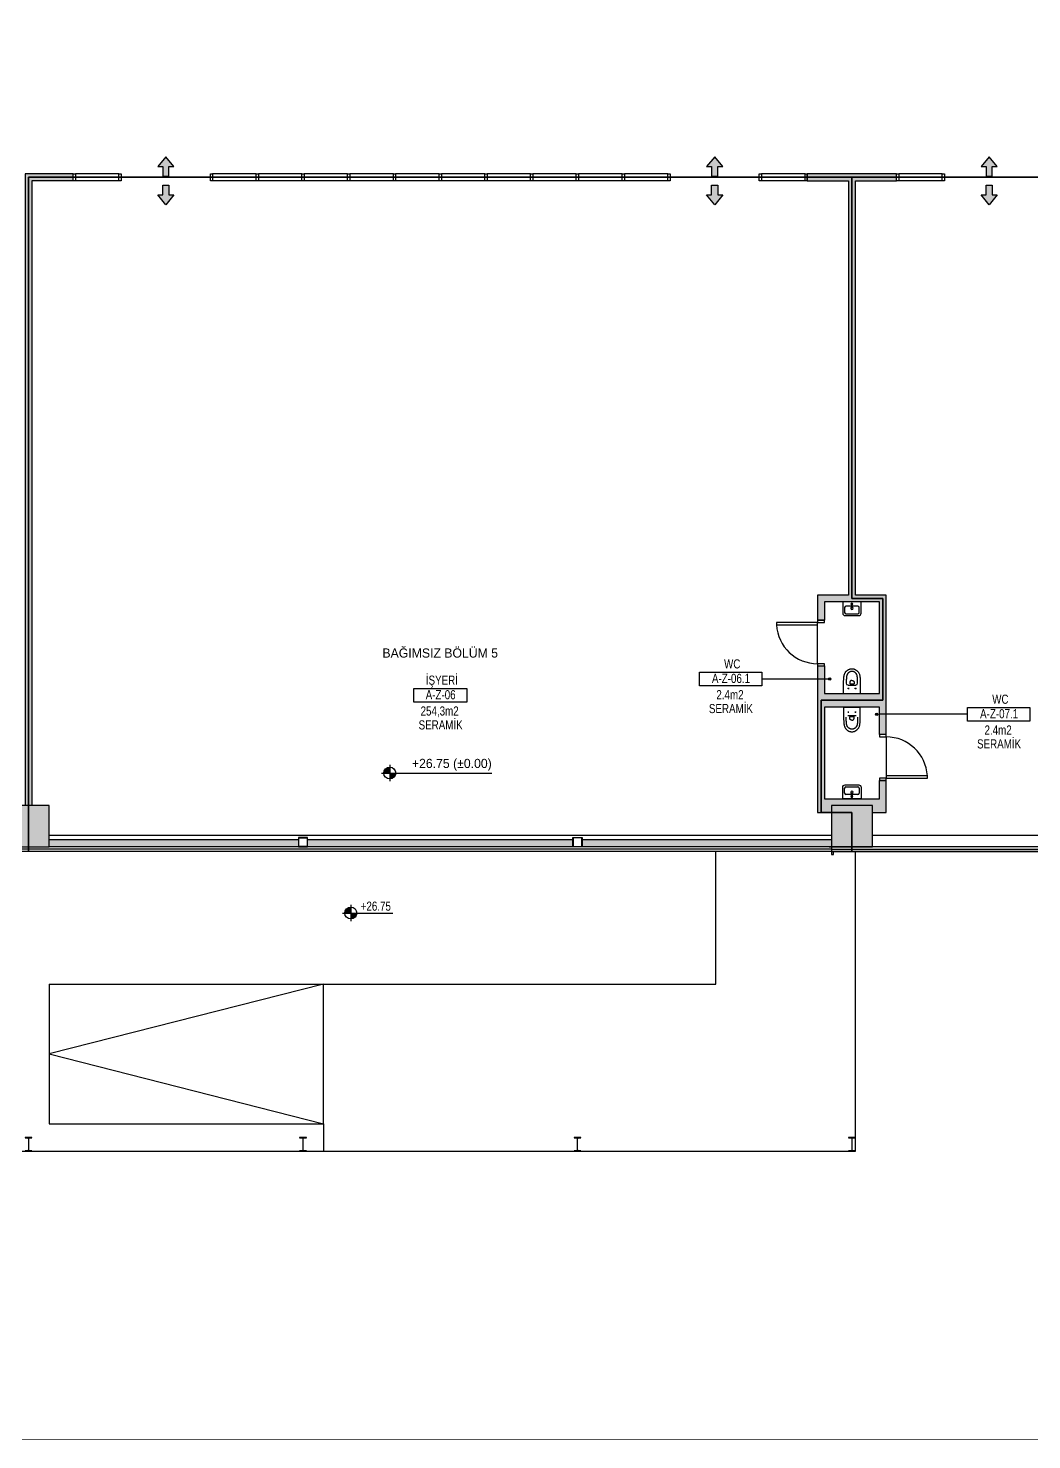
# Model space of a CAD drawing. Header units: centimetres. Extents: x -277999 to 283551, y -705288 to -693449.
# Drawn here: x 267186 to 269380, y -701351 to -698267 of the extents above; entities that cross this region are included whole.
import ezdxf
from ezdxf.enums import TextEntityAlignment as Align

# ---------------------------------------------------------------- set-up
doc = ezdxf.new("R2010")
doc.units = ezdxf.units.CM
for name, color, linetype in [('A-ANNO-TEXT', 50, 'Continuous'), ('A-DOOR', 193, 'Continuous'), ('MKDU0', 8, 'Continuous'), ('ROTAS-HAV-CERCEVE', 7, 'Continuous')]:
    doc.layers.add(name, color=color, linetype=linetype)

msp = doc.modelspace()

# ---------------------------------------------------------------- hatches: boundary and pattern name
at = {"layer": 'MKDU0'}
h = msp.add_hatch(dxfattribs=at)
h.set_pattern_fill('ANSI33')
h.paths.add_polyline_path([(272541.6, -700055.4), (272631.6, -700055.4), (272631.6, -699965.4), (272541.6, -699965.4), (272541.6, -700055.4)])
h.paths.add_polyline_path([(272541.6, -694355.4), (272631.6, -694355.4), (272631.6, -694265.4), (272541.6, -694265.4), (272541.6, -694355.4)])
h.paths.add_polyline_path([(270741.6, -700055.4), (270831.6, -700055.4), (270831.6, -699965.4), (270741.6, -699965.4), (270741.6, -700055.4)])
h.paths.add_polyline_path([(267141.6, -700055.4), (267231.6, -700055.4), (267231.6, -699965.4), (267141.6, -699965.4), (267141.6, -700055.4)])
h.paths.add_polyline_path([(270741.6, -694355.4), (270831.6, -694355.4), (270831.6, -694265.4), (270741.6, -694265.4), (270741.6, -694355.4)])
h.paths.add_polyline_path([(267141.6, -694355.4), (267231.6, -694355.4), (267231.6, -694265.4), (267141.6, -694265.4), (267141.6, -694355.4)])
h.paths.add_polyline_path([(272541.6, -698155.4), (272631.6, -698155.4), (272631.6, -698065.4), (272541.6, -698065.4), (272541.6, -698155.4)])
h.paths.add_polyline_path([(272541.6, -696255.4), (272631.6, -696255.4), (272631.6, -696165.4), (272541.6, -696165.4), (272541.6, -696255.4)])
h.paths.add_polyline_path([(270741.6, -698155.4), (270831.6, -698155.4), (270831.6, -698065.4), (270741.6, -698065.4), (270741.6, -698155.4)])
h.paths.add_polyline_path([(267141.6, -698155.4), (267231.6, -698155.4), (267231.6, -698065.4), (267141.6, -698065.4), (267141.6, -698155.4)])
h.paths.add_polyline_path([(270741.6, -696255.4), (270831.6, -696255.4), (270831.6, -696165.4), (270741.6, -696165.4), (270741.6, -696255.4)])
h.paths.add_polyline_path([(267141.6, -696255.4), (267231.6, -696255.4), (267231.6, -696165.4), (267141.6, -696165.4), (267141.6, -696255.4)])
h.paths.add_polyline_path([(277941.6, -698155.4), (278031.6, -698155.4), (278031.6, -698065.4), (277941.6, -698065.4), (277941.6, -698155.4)])
h.paths.add_polyline_path([(277941.6, -696255.4), (278031.6, -696255.4), (278031.6, -696165.4), (277941.6, -696165.4), (277941.6, -696255.4)])
h.paths.add_polyline_path([(276141.6, -698155.4), (276231.6, -698155.4), (276231.6, -698065.4), (276141.6, -698065.4), (276141.6, -698155.4)])
h.paths.add_polyline_path([(276141.6, -696255.4), (276231.6, -696255.4), (276231.6, -696165.4), (276141.6, -696165.4), (276141.6, -696255.4)])
h.paths.add_polyline_path([(274341.6, -698155.4), (274431.6, -698155.4), (274431.6, -698065.4), (274341.6, -698065.4), (274341.6, -698155.4)])
h.paths.add_polyline_path([(274341.6, -696255.4), (274431.6, -696255.4), (274431.6, -696165.4), (274341.6, -696165.4), (274341.6, -696255.4)])
h.paths.add_polyline_path([(270641.6, -698155.4), (270731.6, -698155.4), (270731.6, -698065.4), (270641.6, -698065.4), (270641.6, -698155.4)])
h.paths.add_polyline_path([(270641.6, -696255.4), (270731.6, -696255.4), (270731.6, -696165.4), (270641.6, -696165.4), (270641.6, -696255.4)])
h.paths.add_polyline_path([(268941.6, -698155.4), (269031.6, -698155.4), (269031.6, -698065.4), (268941.6, -698065.4), (268941.6, -698155.4)])
h.paths.add_polyline_path([(268941.6, -696255.4), (269031.6, -696255.4), (269031.6, -696165.4), (268941.6, -696165.4), (268941.6, -696255.4)])
h.paths.add_polyline_path([(265341.6, -698155.4), (265431.6, -698155.4), (265431.6, -698065.4), (265341.6, -698065.4), (265341.6, -698155.4)])
h.paths.add_polyline_path([(265341.6, -696255.4), (265431.6, -696255.4), (265431.6, -696165.4), (265341.6, -696165.4), (265341.6, -696255.4)])
h.paths.add_polyline_path([(263541.6, -698155.4), (263631.6, -698155.4), (263631.6, -698065.4), (263541.6, -698065.4), (263541.6, -698155.4)])
h.paths.add_polyline_path([(263541.6, -696255.4), (263631.6, -696255.4), (263631.6, -696165.4), (263541.6, -696165.4), (263541.6, -696255.4)])
h.paths.add_polyline_path([(261741.6, -698155.4), (261831.6, -698155.4), (261831.6, -698065.4), (261741.6, -698065.4), (261741.6, -698155.4)])
h.paths.add_polyline_path([(261741.6, -696255.4), (261831.6, -696255.4), (261831.6, -696165.4), (261741.6, -696165.4), (261741.6, -696255.4)])
h.paths.add_polyline_path([(279741.6, -696255.4), (279831.6, -696255.4), (279831.6, -696165.4), (279741.6, -696165.4), (279741.6, -696255.4)])
h.paths.add_polyline_path([(279741.6, -698155.4), (279831.6, -698155.4), (279831.6, -698065.4), (279741.6, -698065.4), (279741.6, -698155.4)])
h.paths.add_polyline_path([(279741.6, -700055.4), (279831.6, -700055.4), (279831.6, -699965.4), (279741.6, -699965.4), (279741.6, -700055.4)])
h.paths.add_polyline_path([(277941.6, -700055.4), (278031.6, -700055.4), (278031.6, -699965.4), (277941.6, -699965.4), (277941.6, -700055.4)])
h.paths.add_polyline_path([(276141.6, -700055.4), (276231.6, -700055.4), (276231.6, -699965.4), (276141.6, -699965.4), (276141.6, -700055.4)])
h.paths.add_polyline_path([(274341.6, -700055.4), (274431.6, -700055.4), (274431.6, -699965.4), (274341.6, -699965.4), (274341.6, -700055.4)])
h.paths.add_polyline_path([(270641.6, -700055.4), (270731.6, -700055.4), (270731.6, -699965.4), (270641.6, -699965.4), (270641.6, -700055.4)])
h.paths.add_polyline_path([(268941.6, -700055.4), (269031.6, -700055.4), (269031.6, -699965.4), (268941.6, -699965.4), (268941.6, -700055.4)])
h.paths.add_polyline_path([(265341.6, -700055.4), (265431.6, -700055.4), (265431.6, -699965.4), (265341.6, -699965.4), (265341.6, -700055.4)])
h.paths.add_polyline_path([(263541.6, -700055.4), (263631.6, -700055.4), (263631.6, -699965.4), (263541.6, -699965.4), (263541.6, -700055.4)])
h.paths.add_polyline_path([(261741.6, -700055.4), (261831.6, -700055.4), (261831.6, -699965.4), (261741.6, -699965.4), (261741.6, -700055.4)])
h.paths.add_polyline_path([(279741.6, -694355.4), (279831.6, -694355.4), (279831.6, -694265.4), (279741.6, -694265.4), (279741.6, -694355.4)])
h.paths.add_polyline_path([(277941.6, -694355.4), (278031.6, -694355.4), (278031.6, -694265.4), (277941.6, -694265.4), (277941.6, -694355.4)])
h.paths.add_polyline_path([(276141.6, -694355.4), (276231.6, -694355.4), (276231.6, -694265.4), (276141.6, -694265.4), (276141.6, -694355.4)])
h.paths.add_polyline_path([(274341.6, -694355.4), (274431.6, -694355.4), (274431.6, -694265.4), (274341.6, -694265.4), (274341.6, -694355.4)])
h.paths.add_polyline_path([(270641.6, -694355.4), (270731.6, -694355.4), (270731.6, -694265.4), (270641.6, -694265.4), (270641.6, -694355.4)])
h.paths.add_polyline_path([(268941.6, -694355.4), (269031.6, -694355.4), (269031.6, -694265.4), (268941.6, -694265.4), (268941.6, -694355.4)])
h.paths.add_polyline_path([(265341.6, -694355.4), (265431.6, -694355.4), (265431.6, -694265.4), (265341.6, -694265.4), (265341.6, -694355.4)])
h.paths.add_polyline_path([(263541.6, -694355.4), (263631.6, -694355.4), (263631.6, -694265.4), (263541.6, -694265.4), (263541.6, -694355.4)])
h.paths.add_polyline_path([(261741.6, -694355.4), (261831.6, -694355.4), (261831.6, -694265.4), (261741.6, -694265.4), (261741.6, -694355.4)])
h = msp.add_hatch(color=8, dxfattribs=at)
h.dxf.hatch_style = 1
h.paths.add_polyline_path([(267486.6, -698548.1), (267468.9, -698569.2), (267479.9, -698569.2), (267479.9, -698590.4), (267493.3, -698590.4), (267493.3, -698569.2), (267504.3, -698569.2), (267486.6, -698548.1)])
h = msp.add_hatch(color=8, dxfattribs=at)
h.dxf.hatch_style = 1
h.paths.add_polyline_path([(268686.6, -698548.1), (268668.9, -698569.2), (268679.9, -698569.2), (268679.9, -698590.4), (268693.3, -698590.4), (268693.3, -698569.2), (268704.3, -698569.2), (268686.6, -698548.1)])
h = msp.add_hatch(color=8, dxfattribs=at)
h.dxf.hatch_style = 1
h.paths.add_polyline_path([(269286.6, -698548.1), (269268.9, -698569.2), (269279.9, -698569.2), (269279.9, -698590.4), (269293.3, -698590.4), (269293.3, -698569.2), (269304.3, -698569.2), (269286.6, -698548.1)])
h = msp.add_hatch(dxfattribs=at)
h.set_pattern_fill('DASH')
h.paths.add_polyline_path([(267284.1, -698585.4), (267179.1, -698585.4), (267179.1, -699965.4), (267194.1, -699965.4), (267194.1, -698600.4), (267284.1, -698600.4), (267284.1, -698585.4)])
h = msp.add_hatch(dxfattribs=at)
h.set_pattern_fill('DASH')
h.paths.add_polyline_path([(269031.6, -699965.4), (269031.6, -699980.4), (269061.6, -699980.4), (269061.6, -699910.4), (269046.6, -699910.4), (269046.6, -699950.4), (268926.6, -699950.4), (268926.6, -699750.4), (269046.6, -699750.4), (269046.6, -699810.4), (269061.6, -699810.4), (269061.6, -699505.4), (268994.1, -699505.4), (268994.1, -698600.4), (269084.1, -698600.4), (269084.1, -698585.4), (268889.1, -698585.4), (268889.1, -698600.4), (268979.1, -698600.4), (268979.1, -699505.4), (268911.6, -699505.4), (268911.6, -699560.4), (268926.6, -699560.4), (268926.6, -699520.4), (269046.6, -699520.4), (269046.6, -699720.4), (268926.6, -699720.4), (268926.6, -699660.4), (268911.6, -699660.4), (268911.6, -699980.4), (268941.6, -699980.4), (268941.6, -699965.4), (269031.6, -699965.4)])
h = msp.add_hatch(color=8, dxfattribs=at)
h.dxf.hatch_style = 1
h.paths.add_polyline_path([(267486.6, -698652.7), (267468.9, -698631.5), (267479.9, -698631.5), (267479.9, -698610.4), (267493.3, -698610.4), (267493.3, -698631.5), (267504.3, -698631.5), (267486.6, -698652.7)])
h = msp.add_hatch(color=8, dxfattribs=at)
h.dxf.hatch_style = 1
h.paths.add_polyline_path([(268686.6, -698652.7), (268668.9, -698631.5), (268679.9, -698631.5), (268679.9, -698610.4), (268693.3, -698610.4), (268693.3, -698631.5), (268704.3, -698631.5), (268686.6, -698652.7)])
h = msp.add_hatch(color=8, dxfattribs=at)
h.dxf.hatch_style = 1
h.paths.add_polyline_path([(269286.6, -698652.7), (269268.9, -698631.5), (269279.9, -698631.5), (269279.9, -698610.4), (269293.3, -698610.4), (269293.3, -698631.5), (269304.3, -698631.5), (269286.6, -698652.7)])
h = msp.add_hatch(color=8, dxfattribs=at)
h.dxf.hatch_style = 1
h.paths.add_polyline_path([(268940.5, -699688.7), (268940.4, -699689.7), (268939.8, -699690.5), (268939, -699691), (268938, -699691.2), (268937.1, -699691), (268936.3, -699690.5), (268935.7, -699689.7), (268935.5, -699688.7), (268935.7, -699687.7), (268936.3, -699686.9), (268937.1, -699686.4), (268938, -699686.2), (268939, -699686.4), (268939.8, -699686.9), (268940.4, -699687.7), (268940.5, -699688.7)])
h = msp.add_hatch(color=8, dxfattribs=at)
h.dxf.hatch_style = 1
h.paths.add_polyline_path([(269038.3, -699765.9), (269038.5, -699765), (269039, -699764.2), (269039.8, -699763.6), (269040.8, -699763.4), (269041.7, -699763.6), (269042.5, -699764.2), (269043.1, -699765), (269043.3, -699765.9), (269043.1, -699766.9), (269042.5, -699767.7), (269041.7, -699768.2), (269040.8, -699768.4), (269039.8, -699768.2), (269039, -699767.7), (269038.5, -699766.9), (269038.3, -699765.9)])
h = msp.add_hatch(color=8, dxfattribs=at)
h.dxf.hatch_style = 1
h.paths.add_polyline_path([(267976.2, -699881.3), (267973.6, -699881.5), (267971.2, -699882.2), (267968.9, -699883.4), (267967, -699885.1), (267965.3, -699887), (267964.1, -699889.3), (267963.4, -699891.7), (267963.2, -699894.3), (267976.2, -699894.3), (267976.2, -699881.3)])
h.paths.add_polyline_path([(267989.2, -699894.3), (267976.2, -699894.3), (267976.2, -699907.3), (267978.7, -699907), (267981.1, -699906.3), (267983.4, -699905.1), (267985.3, -699903.4), (267987, -699901.5), (267988.2, -699899.2), (267988.9, -699896.8), (267989.2, -699894.3)])
h = msp.add_hatch(dxfattribs=at)
h.set_pattern_fill('DASH')
h.paths.add_polyline_path([(267776.6, -700055.4), (267776.6, -700040.4), (267231.6, -700040.4), (267231.6, -700055.4), (267776.6, -700055.4)])
h.paths.add_polyline_path([(268376.6, -700055.4), (268376.6, -700040.4), (267796.6, -700040.4), (267796.6, -700055.4), (268376.6, -700055.4)])
h.paths.add_polyline_path([(268396.6, -700040.4), (268396.6, -700055.4), (268941.6, -700055.4), (268941.6, -700040.4), (268396.6, -700040.4)])
h = msp.add_hatch(color=256, dxfattribs=at)
h.dxf.hatch_style = 1
h.paths.add_polyline_path([(267891.1, -700187.1), (267888.6, -700187.3), (267886.1, -700188), (267883.9, -700189.2), (267881.9, -700190.9), (267880.3, -700192.8), (267879.1, -700195.1), (267878.4, -700197.5), (267878.1, -700200.1), (267891.1, -700200.1), (267891.1, -700187.1)])
h.paths.add_polyline_path([(267904.1, -700200.1), (267891.1, -700200.1), (267891.1, -700213.1), (267893.6, -700212.8), (267896.1, -700212.1), (267898.3, -700210.9), (267900.3, -700209.2), (267901.9, -700207.3), (267903.1, -700205), (267903.8, -700202.6), (267904.1, -700200.1)])

# ---------------------------------------------------------------- linework, layer by layer
at = {"layer": 'A-DOOR'}
for p, q in [((268911.6, -699655.4), (268911.6, -699565.4)), ((269061.6, -699815.4), (269061.6, -699905.4))]:
    msp.add_line(p, q, dxfattribs=at)
for points in [[(268911.6, -699565.4), (268821.6, -699565.4), (268821.6, -699570.4), (268911.6, -699570.4)], [(269061.6, -699905.4), (269151.6, -699905.4), (269151.6, -699900.4), (269061.6, -699900.4)]]:
    msp.add_lwpolyline(points, dxfattribs=at)
for points in [[(268926.6, -699565.4), (268926.6, -699560.4), (268911.6, -699560.4), (268911.6, -699565.4)], [(268926.6, -699660.4), (268926.6, -699655.4), (268911.6, -699655.4), (268911.6, -699660.4)], [(269046.6, -699810.4), (269046.6, -699815.4), (269061.6, -699815.4), (269061.6, -699810.4)], [(269046.6, -699905.4), (269046.6, -699910.4), (269061.6, -699910.4), (269061.6, -699905.4)]]:
    msp.add_lwpolyline(points, close=True, dxfattribs=at)
for centre, start, end in [((268911.6, -699565.4), -176.8153, -90), ((269061.6, -699905.4), 3.1847, 90)]:
    msp.add_arc(centre, 90, start, end, dxfattribs=at)
at = {"layer": 'MKDU0', "color": 8}
for p, q in [((267384.1, -698585.4), (267289.1, -698585.4)), ((267684.1, -698585.4), (267589.1, -698585.4)), ((267784.1, -698585.4), (267689.1, -698585.4)), ((267884.1, -698585.4), (267789.1, -698585.4)), ((267984.1, -698585.4), (267889.1, -698585.4)), ((268084.1, -698585.4), (267989.1, -698585.4)), ((268184.1, -698585.4), (268089.1, -698585.4)), ((268284.1, -698585.4), (268189.1, -698585.4)), ((268384.1, -698585.4), (268289.1, -698585.4)), ((268484.1, -698585.4), (268389.1, -698585.4)), ((268584.1, -698585.4), (268489.1, -698585.4)), ((269184.1, -698585.4), (269089.1, -698585.4)), ((267384.1, -698600.4), (267289.1, -698600.4)), ((267684.1, -698600.4), (267589.1, -698600.4)), ((267784.1, -698600.4), (267689.1, -698600.4)), ((267884.1, -698600.4), (267789.1, -698600.4)), ((267984.1, -698600.4), (267889.1, -698600.4)), ((268084.1, -698600.4), (267989.1, -698600.4)), ((268184.1, -698600.4), (268089.1, -698600.4)), ((268284.1, -698600.4), (268189.1, -698600.4)), ((268384.1, -698600.4), (268289.1, -698600.4)), ((268484.1, -698600.4), (268389.1, -698600.4)), ((268584.1, -698600.4), (268489.1, -698600.4)), ((268884.1, -698600.4), (268789.1, -698600.4)), ((268889.1, -698600.4), (268979.1, -698600.4)), ((268979.1, -698600.4), (268979.1, -699505.4)), ((268994.1, -699505.4), (268994.1, -698600.4)), ((268994.1, -698600.4), (269084.1, -698600.4)), ((269184.1, -698600.4), (269089.1, -698600.4)), ((268979.1, -699505.4), (268911.6, -699505.4)), ((268911.6, -699505.4), (268911.6, -699560.4)), ((269046.6, -699520.4), (268926.6, -699520.4)), ((268926.6, -699520.4), (268926.6, -699560.4)), ((269061.6, -699505.4), (268994.1, -699505.4)), ((269046.6, -699720.4), (269046.6, -699520.4)), ((269061.6, -699810.4), (269061.6, -699505.4)), ((268970.6, -699532.4), (268970.6, -699543.4)), ((268986, -699529.4), (268973.6, -699529.4)), ((268973.6, -699546.4), (268999.6, -699546.4)), ((268999.6, -699529.4), (268987, -699529.4)), ((269002.6, -699543.4), (269002.6, -699532.4)), ((268911.6, -699560.4), (268926.6, -699560.4)), ((268911.6, -699660.4), (268911.6, -699980.4)), ((268911.6, -699660.4), (268926.6, -699660.4)), ((268926.6, -699660.4), (268926.6, -699720.4)), ((268926.6, -699720.4), (269046.6, -699720.4)), ((269061.6, -699810.4), (269046.6, -699810.4)), ((267976.2, -699876.3), (267976.2, -699912.3)), ((267958.2, -699894.3), (268199.2, -699894.3)), ((269061.6, -699910.4), (269046.6, -699910.4)), ((269061.6, -699980.4), (269061.6, -699910.4)), ((268970.6, -699938.4), (268970.6, -699927.4)), ((268973.6, -699924.4), (268999.6, -699924.4)), ((268986, -699941.4), (268973.6, -699941.4)), ((268999.6, -699941.4), (268987, -699941.4)), ((269002.6, -699927.4), (269002.6, -699938.4)), ((268911.6, -699980.4), (268941.6, -699980.4)), ((269031.6, -699980.4), (269061.6, -699980.4)), ((268941.6, -700030.4), (267231.6, -700030.4)), ((267776.6, -700040.4), (267231.6, -700040.4)), ((268376.6, -700040.4), (267796.6, -700040.4)), ((268941.6, -700040.4), (268396.6, -700040.4)), ((269596.6, -700030.4), (269031.6, -700030.4)), ((268941.6, -700055.4), (267231.6, -700055.4)), ((268689.1, -700355.4), (268689.1, -700065.4)), ((269583.1, -700055.4), (268941.6, -700055.4)), ((268941.6, -700060.4), (269583.1, -700060.4)), ((267231.6, -700355.4), (267231.6, -700660.4)), ((267231.6, -700355.4), (268689.1, -700355.4)), ((267831.6, -700355.4), (267231.6, -700507.9)), ((267831.6, -700660.4), (267831.6, -700355.4)), ((267231.6, -700507.9), (267831.6, -700660.4)), ((264741.6, -700720.4), (267831.6, -700720.4))]:
    msp.add_line(p, q, dxfattribs=at)
at = {"layer": 'MKDU0'}
for p, q in [((268970.9, -699677), (268971.3, -699676.1)), ((268971.3, -699676.1), (268971.8, -699675.2)), ((268971.8, -699675.2), (268972.3, -699674.3)), ((268972.3, -699674.3), (268972.9, -699673.5)), ((268972.9, -699673.5), (268973.5, -699672.8)), ((268973.5, -699672.8), (268974.2, -699672.1)), ((268974.2, -699672.1), (268974.9, -699671.4)), ((268974.9, -699671.4), (268975.6, -699670.8)), ((268975.6, -699670.8), (268976.3, -699670.2)), ((268976.3, -699670.2), (268977, -699669.7)), ((268977, -699669.7), (268977.8, -699669.2)), ((268977.7, -699676.7), (268977.5, -699676.9)), ((268977.9, -699676.4), (268977.7, -699676.7)), ((268977.8, -699669.2), (268978.6, -699668.7)), ((268978.1, -699676.2), (268977.9, -699676.4)), ((268978.4, -699676), (268978.1, -699676.2)), ((268978.6, -699675.7), (268978.4, -699676)), ((268978.6, -699668.7), (268979.4, -699668.3)), ((268978.8, -699675.5), (268978.6, -699675.7)), ((268979.1, -699675.3), (268978.8, -699675.5)), ((268979.3, -699675.1), (268979.1, -699675.3)), ((268979.6, -699674.8), (268979.3, -699675.1)), ((268979.4, -699668.3), (268980.2, -699667.9)), ((268979.9, -699674.6), (268979.6, -699674.8)), ((268980.2, -699674.4), (268979.9, -699674.6)), ((268980.2, -699667.9), (268981, -699667.6)), ((268980.5, -699674.2), (268980.2, -699674.4)), ((268980.8, -699674), (268980.5, -699674.2)), ((268981.1, -699673.8), (268980.8, -699674)), ((268981, -699667.6), (268981.8, -699667.3)), ((268981.4, -699673.7), (268981.1, -699673.8)), ((268981.7, -699673.5), (268981.4, -699673.7)), ((268982, -699673.3), (268981.7, -699673.5)), ((268981.8, -699667.3), (268982.6, -699667)), ((268982.4, -699673.2), (268982, -699673.3)), ((268982.7, -699673), (268982.4, -699673.2)), ((268982.6, -699667), (268983.4, -699666.8)), ((268983, -699672.9), (268982.7, -699673)), ((268983.3, -699672.8), (268983, -699672.9)), ((268983.6, -699672.7), (268983.3, -699672.8)), ((268983.4, -699666.8), (268984.3, -699666.7)), ((268984, -699672.6), (268983.6, -699672.7)), ((268984.3, -699672.5), (268984, -699672.6)), ((268984.3, -699666.7), (268985.1, -699666.6)), ((268984.6, -699672.4), (268984.3, -699672.5)), ((268984.8, -699672.4), (268984.6, -699672.4)), ((268985.1, -699672.3), (268984.8, -699672.4)), ((268985.1, -699666.6), (268985.9, -699666.5)), ((268985.4, -699672.3), (268985.1, -699672.3)), ((268985.6, -699672.2), (268985.4, -699672.3)), ((268985.9, -699672.2), (268985.6, -699672.2)), ((268985.9, -699666.5), (268986.6, -699666.5)), ((268986.1, -699672.2), (268985.9, -699672.2)), ((268986.4, -699672.2), (268986.1, -699672.2)), ((268986.6, -699672.2), (268986.4, -699672.2)), ((268986.6, -699666.5), (268987.3, -699666.5)), ((268987.1, -699672.2), (268986.6, -699672.2)), ((268987.6, -699672.2), (268987.1, -699672.2)), ((268987.3, -699666.5), (268988.1, -699666.6)), ((268988.1, -699672.3), (268987.6, -699672.2)), ((268988.1, -699666.6), (268988.9, -699666.7)), ((268988.7, -699672.4), (268988.1, -699672.3)), ((268989.2, -699672.6), (268988.7, -699672.4)), ((268988.9, -699666.7), (268989.8, -699666.8)), ((268989.8, -699672.8), (268989.2, -699672.6)), ((268989.8, -699666.8), (268990.6, -699667)), ((268990.4, -699673), (268989.8, -699672.8)), ((268990.9, -699673.2), (268990.4, -699673)), ((268990.6, -699667), (268991.4, -699667.3)), ((268991.5, -699673.5), (268990.9, -699673.2)), ((268991.4, -699667.3), (268992.2, -699667.6)), ((268992, -699673.8), (268991.5, -699673.5)), ((268992.6, -699674.1), (268992, -699673.8)), ((268992.2, -699667.6), (268993.1, -699667.9)), ((268993.1, -699674.5), (268992.6, -699674.1)), ((268993.1, -699667.9), (268993.8, -699668.3)), ((268993.6, -699674.8), (268993.1, -699674.5)), ((268994.1, -699675.3), (268993.6, -699674.8)), ((268993.8, -699668.3), (268994.6, -699668.7)), ((268994.6, -699675.7), (268994.1, -699675.3)), ((268994.6, -699668.7), (268995.4, -699669.2)), ((268995.1, -699676.2), (268994.6, -699675.7)), ((268995.5, -699676.6), (268995.1, -699676.2)), ((268995.4, -699669.2), (268996.2, -699669.7)), ((268995.9, -699677.2), (268995.5, -699676.6)), ((268996.2, -699669.7), (268996.9, -699670.2)), ((268996.9, -699670.2), (268997.7, -699670.8)), ((268997.7, -699670.8), (268998.4, -699671.4)), ((268998.4, -699671.4), (268999, -699672.1)), ((268999, -699672.1), (268999.7, -699672.8)), ((268999.7, -699672.8), (269000.3, -699673.5)), ((269000.3, -699673.5), (269000.9, -699674.3)), ((269000.9, -699674.3), (269001.4, -699675.2)), ((269001.4, -699675.2), (269001.9, -699676.1)), ((269001.9, -699676.1), (269002.4, -699677)), ((268968.4, -699698.2), (268968.5, -699696.7)), ((268968.4, -699699.8), (268968.4, -699698.2)), ((268968.4, -699703), (268968.4, -699699.8)), ((268968.4, -699708.2), (268968.4, -699703)), ((268968.5, -699692.4), (268968.6, -699691)), ((268968.5, -699693.8), (268968.5, -699692.4)), ((268968.5, -699695.2), (268968.5, -699693.8)), ((268968.5, -699696.7), (268968.5, -699695.2)), ((268968.6, -699689.7), (268968.7, -699688.4)), ((268968.6, -699691), (268968.6, -699689.7)), ((268968.7, -699688.4), (268968.8, -699687.1)), ((268968.8, -699687.1), (268968.9, -699685.9)), ((268968.9, -699685.9), (268969, -699684.7)), ((268969, -699684.7), (268969.2, -699683.5)), ((268969.2, -699683.5), (268969.3, -699682.3)), ((268969.3, -699682.3), (268969.6, -699681.2)), ((268969.6, -699681.2), (268969.8, -699680.1)), ((268969.8, -699680.1), (268970.1, -699679)), ((268970.1, -699679), (268970.5, -699678)), ((268970.5, -699678), (268970.9, -699677)), ((268974.3, -699692.5), (268974.2, -699693.3)), ((268974.2, -699693.3), (268974.2, -699694.2)), ((268974.2, -699694.2), (268974.2, -699695.2)), ((268974.2, -699695.2), (268974.2, -699696.2)), ((268974.2, -699696.2), (268974.2, -699697.2)), ((268974.2, -699697.2), (268974.2, -699698.2)), ((268974.4, -699689.2), (268974.3, -699690)), ((268974.3, -699690), (268974.3, -699690.8)), ((268974.3, -699690.8), (268974.3, -699691.6)), ((268974.3, -699691.6), (268974.3, -699692.5)), ((268974.5, -699687.8), (268974.4, -699688.5)), ((268974.4, -699688.5), (268974.4, -699689.2)), ((268974.6, -699686.5), (268974.5, -699687.1)), ((268974.5, -699687.1), (268974.5, -699687.8)), ((268974.7, -699685.3), (268974.6, -699685.9)), ((268974.6, -699685.9), (268974.6, -699686.5)), ((268974.8, -699684.7), (268974.7, -699685.3)), ((268974.9, -699683.6), (268974.8, -699684.2)), ((268974.8, -699684.2), (268974.8, -699684.7)), ((268975, -699683.1), (268974.9, -699683.6)), ((268975.1, -699682.7), (268975, -699683.1)), ((268975.2, -699682.2), (268975.1, -699682.7)), ((268975.3, -699681.8), (268975.2, -699682.2)), ((268975.4, -699681.3), (268975.3, -699681.8)), ((268975.5, -699681), (268975.4, -699681.3)), ((268975.6, -699680.6), (268975.5, -699681)), ((268975.7, -699680.2), (268975.6, -699680.6)), ((268975.9, -699679.9), (268975.7, -699680.2)), ((268976, -699679.6), (268975.9, -699679.9)), ((268976.1, -699679.3), (268976, -699679.6)), ((268976.2, -699679), (268976.1, -699679.3)), ((268976.4, -699678.7), (268976.2, -699679)), ((268976.5, -699678.4), (268976.4, -699678.7)), ((268976.7, -699678.2), (268976.5, -699678.4)), ((268976.8, -699677.9), (268976.7, -699678.2)), ((268977, -699677.6), (268976.8, -699677.9)), ((268977.2, -699677.4), (268977, -699677.6)), ((268977.3, -699677.1), (268977.2, -699677.4)), ((268977.5, -699676.9), (268977.3, -699677.1)), ((268977.4, -699701.9), (268978.5, -699702.1)), ((268978.5, -699702.1), (268979.5, -699702.2)), ((268979.5, -699702.2), (268980.5, -699702.3)), ((268980.5, -699702.3), (268981.5, -699702.3)), ((268981.5, -699702.3), (268982.5, -699702.4)), ((268981.8, -699696.1), (268981.7, -699696.5)), ((268981.7, -699696.5), (268981.7, -699696.9)), ((268981.7, -699696.9), (268981.8, -699699.6)), ((268981.9, -699695.4), (268981.8, -699695.7)), ((268981.8, -699695.7), (268981.8, -699696.1)), ((268982.8, -699699.6), (268981.8, -699699.6)), ((268982, -699695.1), (268981.9, -699695.4)), ((268982.2, -699694.7), (268982, -699695.1)), ((268982.3, -699694.4), (268982.2, -699694.7)), ((268982.5, -699694.2), (268982.3, -699694.4)), ((268982.7, -699693.9), (268982.5, -699694.2)), ((268982.5, -699702.4), (268983.5, -699702.4)), ((268982.9, -699693.6), (268982.7, -699693.9)), ((268982.8, -699699.6), (268984.5, -699699.6)), ((268983.1, -699693.4), (268982.9, -699693.6)), ((268983.3, -699693.2), (268983.1, -699693.4)), ((268983.6, -699692.9), (268983.3, -699693.2)), ((268983.5, -699702.4), (268984.6, -699702.5)), ((268983.8, -699692.7), (268983.6, -699692.9)), ((268984.1, -699692.6), (268983.8, -699692.7)), ((268984.4, -699692.4), (268984.1, -699692.6)), ((268984.7, -699692.3), (268984.4, -699692.4)), ((268984.5, -699699.6), (268986.2, -699699.6)), ((268984.6, -699702.5), (268985.6, -699702.5)), ((268985, -699692.1), (268984.7, -699692.3)), ((268985.3, -699692), (268985, -699692.1)), ((268985.6, -699692), (268985.3, -699692)), ((268985.9, -699691.9), (268985.6, -699692)), ((268985.6, -699702.5), (268986.6, -699702.5)), ((268986.3, -699691.9), (268985.9, -699691.9)), ((268986.2, -699699.6), (268988.3, -699699.6)), ((268986.6, -699691.9), (268986.3, -699691.9)), ((268986.6, -699691.9), (268986.9, -699691.9)), ((268986.6, -699702.5), (268987.6, -699702.5)), ((268986.9, -699691.9), (268987.3, -699691.9)), ((268987.3, -699691.9), (268987.6, -699692)), ((268987.6, -699692), (268987.9, -699692)), ((268987.6, -699702.5), (268988.7, -699702.5)), ((268987.9, -699692), (268988.2, -699692.1)), ((268988.2, -699692.1), (268988.5, -699692.3)), ((268988.3, -699699.6), (268990, -699699.6)), ((268988.5, -699692.3), (268988.8, -699692.4)), ((268988.7, -699702.5), (268989.7, -699702.4)), ((268988.8, -699692.4), (268989.1, -699692.6)), ((268989.1, -699692.6), (268989.4, -699692.7)), ((268989.4, -699692.7), (268989.7, -699692.9)), ((268989.7, -699692.9), (268989.9, -699693.2)), ((268989.7, -699702.4), (268990.7, -699702.4)), ((268989.9, -699693.2), (268990.2, -699693.4)), ((268990, -699699.6), (268990.5, -699699.6)), ((268990.2, -699693.4), (268990.4, -699693.6)), ((268990.4, -699693.6), (268990.6, -699693.9)), ((268990.5, -699699.6), (268991.5, -699699.6)), ((268990.6, -699693.9), (268990.8, -699694.2)), ((268990.7, -699702.4), (268991.7, -699702.3)), ((268990.8, -699694.2), (268990.9, -699694.5)), ((268990.9, -699694.5), (268991.1, -699694.8)), ((268991.1, -699694.8), (268991.2, -699695.1)), ((268991.2, -699695.1), (268991.3, -699695.4)), ((268991.3, -699695.4), (268991.4, -699695.8)), ((268991.4, -699695.8), (268991.4, -699696.1)), ((268991.4, -699696.1), (268991.5, -699696.5)), ((268991.5, -699696.5), (268991.5, -699696.9)), ((268991.5, -699696.9), (268991.5, -699699.6)), ((268991.7, -699702.3), (268992.7, -699702.3)), ((268992.7, -699702.3), (268993.7, -699702.2)), ((268993.7, -699702.2), (268994.8, -699702.1)), ((268994.8, -699702.1), (268995.8, -699701.9)), ((268996.3, -699677.7), (268995.9, -699677.2)), ((268996.6, -699678.2), (268996.3, -699677.7)), ((268996.9, -699678.8), (268996.6, -699678.2)), ((268997.2, -699679.4), (268996.9, -699678.8)), ((268997.4, -699680.1), (268997.2, -699679.4)), ((268997.7, -699680.8), (268997.4, -699680.1)), ((268997.9, -699681.5), (268997.7, -699680.8)), ((268998, -699682.2), (268997.9, -699681.5)), ((268998.2, -699683), (268998, -699682.2)), ((268998.3, -699683.8), (268998.2, -699683)), ((268998.5, -699684.6), (268998.3, -699683.8)), ((268998.6, -699685.5), (268998.5, -699684.6)), ((268998.6, -699686.4), (268998.6, -699685.5)), ((268998.7, -699687.3), (268998.6, -699686.4)), ((268998.8, -699688.3), (268998.7, -699687.3)), ((268998.8, -699689.2), (268998.8, -699688.3)), ((268998.9, -699690.2), (268998.8, -699689.2)), ((268998.9, -699691.2), (268998.9, -699690.2)), ((268999, -699692.3), (268998.9, -699691.2)), ((268999, -699693.4), (268999, -699692.3)), ((268999, -699694.5), (268999, -699693.4)), ((268999, -699695.7), (268999, -699694.5)), ((268999, -699696.9), (268999, -699695.7)), ((268999, -699698.2), (268999, -699696.9)), ((269002.4, -699677), (269002.8, -699678)), ((269002.8, -699678), (269003.1, -699679)), ((269003.1, -699679), (269003.4, -699680.1)), ((269003.4, -699680.1), (269003.7, -699681.2)), ((269003.7, -699681.2), (269003.9, -699682.3)), ((269003.9, -699682.3), (269004.1, -699683.5)), ((269004.1, -699683.5), (269004.2, -699684.7)), ((269004.2, -699684.7), (269004.3, -699685.9)), ((269004.3, -699685.9), (269004.4, -699687.1)), ((269004.4, -699687.1), (269004.5, -699688.4)), ((269004.5, -699688.4), (269004.6, -699689.7)), ((269004.6, -699689.7), (269004.6, -699691)), ((269004.6, -699691), (269004.7, -699692.4)), ((269004.7, -699692.4), (269004.7, -699693.8)), ((269004.7, -699693.8), (269004.7, -699695.2)), ((269004.7, -699695.2), (269004.8, -699696.7)), ((269004.8, -699696.7), (269004.8, -699698.2)), ((269004.8, -699698.2), (269004.8, -699699.8)), ((269004.8, -699699.8), (269004.8, -699703)), ((269004.8, -699703), (269004.8, -699706.4)), ((269004.8, -699706.4), (269004.9, -699720.4)), ((268968.4, -699720.4), (268968.4, -699708.2)), ((268968.4, -699720.4), (269004.9, -699720.4)), ((268980.1, -699709.5), (268977.6, -699709.5)), ((268978.9, -699708.2), (268978.9, -699710.8)), ((268995.6, -699709.5), (268993.1, -699709.5)), ((268994.4, -699708.2), (268994.4, -699710.8)), ((268968.4, -699750.4), (268968.4, -699762.5)), ((268968.4, -699750.4), (269004.9, -699750.4)), ((268968.4, -699762.5), (268968.4, -699767.8)), ((268968.4, -699767.8), (268968.4, -699771)), ((268977.4, -699768.8), (268978.5, -699768.7)), ((268980.1, -699761.3), (268977.6, -699761.3)), ((268978.5, -699768.7), (268979.5, -699768.6)), ((268978.9, -699762.6), (268978.9, -699760)), ((268979.5, -699768.6), (268980.5, -699768.5)), ((268980.5, -699768.5), (268981.5, -699768.4)), ((268981.5, -699768.4), (268982.5, -699768.4)), ((268982.5, -699768.4), (268983.5, -699768.3)), ((268983.5, -699768.3), (268984.6, -699768.3)), ((268984.6, -699768.3), (268985.6, -699768.3)), ((268985.6, -699768.3), (268986.6, -699768.3)), ((268986.6, -699768.3), (268987.6, -699768.3)), ((268987.6, -699768.3), (268988.7, -699768.3)), ((268988.7, -699768.3), (268989.7, -699768.3)), ((268989.7, -699768.3), (268990.7, -699768.4)), ((268990.7, -699768.4), (268991.7, -699768.4)), ((268991.7, -699768.4), (268992.7, -699768.5)), ((268992.7, -699768.5), (268993.7, -699768.6)), ((268995.6, -699761.3), (268993.1, -699761.3)), ((268993.7, -699768.6), (268994.8, -699768.7)), ((268994.4, -699762.6), (268994.4, -699760)), ((268994.8, -699768.7), (268995.8, -699768.8)), ((269004.8, -699764.3), (269004.9, -699750.4)), ((269004.8, -699767.8), (269004.8, -699764.3)), ((269004.8, -699771), (269004.8, -699767.8)), ((268968.4, -699771), (268968.4, -699772.6)), ((268968.4, -699772.6), (268968.5, -699774.1)), ((268968.5, -699774.1), (268968.5, -699775.6)), ((268968.5, -699775.6), (268968.5, -699777)), ((268968.5, -699777), (268968.5, -699778.4)), ((268968.5, -699778.4), (268968.6, -699779.7)), ((268968.6, -699779.7), (268968.6, -699781.1)), ((268968.6, -699781.1), (268968.7, -699782.4)), ((268968.7, -699782.4), (268968.8, -699783.7)), ((268968.8, -699783.7), (268968.9, -699784.9)), ((268968.9, -699784.9), (268969, -699786.1)), ((268969, -699786.1), (268969.2, -699787.3)), ((268969.2, -699787.3), (268969.3, -699788.4)), ((268969.3, -699788.4), (268969.6, -699789.6)), ((268969.6, -699789.6), (268969.8, -699790.7)), ((268969.8, -699790.7), (268970.1, -699791.7)), ((268970.1, -699791.7), (268970.5, -699792.7)), ((268970.5, -699792.7), (268970.9, -699793.7)), ((268970.9, -699793.7), (268971.3, -699794.7)), ((268971.3, -699794.7), (268971.8, -699795.6)), ((268971.8, -699795.6), (268972.3, -699796.4)), ((268972.3, -699796.4), (268972.9, -699797.2)), ((268972.9, -699797.2), (268973.5, -699798)), ((268973.5, -699798), (268974.2, -699798.7)), ((268974.2, -699773.6), (268974.2, -699772.5)), ((268974.2, -699774.6), (268974.2, -699773.6)), ((268974.2, -699775.6), (268974.2, -699774.6)), ((268974.2, -699776.5), (268974.2, -699775.6)), ((268974.2, -699777.4), (268974.2, -699776.5)), ((268974.3, -699778.3), (268974.2, -699777.4)), ((268974.2, -699798.7), (268974.9, -699799.4)), ((268974.3, -699779.2), (268974.3, -699778.3)), ((268974.3, -699780), (268974.3, -699779.2)), ((268974.3, -699780.8), (268974.3, -699780)), ((268974.4, -699781.5), (268974.3, -699780.8)), ((268974.4, -699782.2), (268974.4, -699781.5)), ((268974.5, -699782.9), (268974.4, -699782.2)), ((268974.5, -699783.6), (268974.5, -699782.9)), ((268974.6, -699784.3), (268974.5, -699783.6)), ((268974.6, -699784.9), (268974.6, -699784.3)), ((268974.7, -699785.5), (268974.6, -699784.9)), ((268974.8, -699786.1), (268974.7, -699785.5)), ((268974.8, -699786.6), (268974.8, -699786.1)), ((268974.9, -699787.1), (268974.8, -699786.6)), ((268975, -699787.6), (268974.9, -699787.1)), ((268974.9, -699799.4), (268975.6, -699800)), ((268975.1, -699788.1), (268975, -699787.6)), ((268975.2, -699788.6), (268975.1, -699788.1)), ((268975.3, -699789), (268975.2, -699788.6)), ((268975.4, -699789.4), (268975.3, -699789)), ((268975.5, -699789.8), (268975.4, -699789.4)), ((268975.6, -699790.2), (268975.5, -699789.8)), ((268975.7, -699790.5), (268975.6, -699790.2)), ((268975.6, -699800), (268976.3, -699800.6)), ((268975.9, -699790.9), (268975.7, -699790.5)), ((268976, -699791.2), (268975.9, -699790.9)), ((268976.1, -699791.5), (268976, -699791.2)), ((268976.2, -699791.8), (268976.1, -699791.5)), ((268976.4, -699792.1), (268976.2, -699791.8)), ((268976.5, -699792.3), (268976.4, -699792.1)), ((268976.7, -699792.6), (268976.5, -699792.3)), ((268976.8, -699792.9), (268976.7, -699792.6)), ((268977, -699793.1), (268976.8, -699792.9)), ((268977.2, -699793.4), (268977, -699793.1)), ((268977.3, -699793.6), (268977.2, -699793.4)), ((268977.5, -699793.9), (268977.3, -699793.6)), ((268977.7, -699794.1), (268977.5, -699793.9)), ((268977.9, -699794.3), (268977.7, -699794.1)), ((268978.1, -699794.6), (268977.9, -699794.3)), ((268978.4, -699794.8), (268978.1, -699794.6)), ((268978.6, -699795), (268978.4, -699794.8)), ((268978.8, -699795.3), (268978.6, -699795)), ((268979.1, -699795.5), (268978.8, -699795.3)), ((268979.3, -699795.7), (268979.1, -699795.5)), ((268979.6, -699795.9), (268979.3, -699795.7)), ((268979.9, -699796.1), (268979.6, -699795.9)), ((268980.2, -699796.3), (268979.9, -699796.1)), ((268980.5, -699796.5), (268980.2, -699796.3)), ((268980.8, -699796.7), (268980.5, -699796.5)), ((268981.1, -699796.9), (268980.8, -699796.7)), ((268981.4, -699797.1), (268981.1, -699796.9)), ((268981.7, -699797.3), (268981.4, -699797.1)), ((268981.7, -699773.9), (268981.8, -699771.2)), ((268981.7, -699774.3), (268981.7, -699773.9)), ((268981.8, -699774.7), (268981.7, -699774.3)), ((268982, -699797.4), (268981.7, -699797.3)), ((268982.8, -699771.1), (268981.8, -699771.2)), ((268981.8, -699775), (268981.8, -699774.7)), ((268981.9, -699775.4), (268981.8, -699775)), ((268982, -699775.7), (268981.9, -699775.4)), ((268982.2, -699776), (268982, -699775.7)), ((268982.4, -699797.6), (268982, -699797.4)), ((268982.3, -699776.3), (268982.2, -699776)), ((268982.5, -699776.6), (268982.3, -699776.3)), ((268982.7, -699797.7), (268982.4, -699797.6)), ((268982.7, -699776.9), (268982.5, -699776.6)), ((268982.9, -699777.1), (268982.7, -699776.9)), ((268983, -699797.9), (268982.7, -699797.7)), ((268982.8, -699771.1), (268984.5, -699771.1)), ((268983.1, -699777.4), (268982.9, -699777.1)), ((268983.3, -699798), (268983, -699797.9)), ((268983.3, -699777.6), (268983.1, -699777.4)), ((268983.6, -699777.8), (268983.3, -699777.6)), ((268983.6, -699798.1), (268983.3, -699798)), ((268983.8, -699778), (268983.6, -699777.8)), ((268984, -699798.2), (268983.6, -699798.1)), ((268984.1, -699778.2), (268983.8, -699778)), ((268984.3, -699798.3), (268984, -699798.2)), ((268984.4, -699778.4), (268984.1, -699778.2)), ((268984.6, -699798.3), (268984.3, -699798.3)), ((268984.7, -699778.5), (268984.4, -699778.4)), ((268984.5, -699771.1), (268986.2, -699771.1)), ((268984.8, -699798.4), (268984.6, -699798.3)), ((268985, -699778.6), (268984.7, -699778.5)), ((268985.1, -699798.5), (268984.8, -699798.4)), ((268985.3, -699778.7), (268985, -699778.6)), ((268985.4, -699798.5), (268985.1, -699798.5)), ((268985.6, -699778.8), (268985.3, -699778.7)), ((268985.6, -699798.5), (268985.4, -699798.5)), ((268985.9, -699778.9), (268985.6, -699778.8)), ((268985.9, -699798.6), (268985.6, -699798.5)), ((268986.3, -699778.9), (268985.9, -699778.9)), ((268986.1, -699798.6), (268985.9, -699798.6)), ((268986.4, -699798.6), (268986.1, -699798.6)), ((268986.2, -699771.1), (268988.3, -699771.1)), ((268986.6, -699778.9), (268986.3, -699778.9)), ((268986.6, -699798.6), (268986.4, -699798.6)), ((268986.6, -699778.9), (268986.9, -699778.9)), ((268987.1, -699798.6), (268986.6, -699798.6)), ((268986.9, -699778.9), (268987.3, -699778.9)), ((268987.6, -699798.5), (268987.1, -699798.6)), ((268987.3, -699778.9), (268987.6, -699778.8)), ((268987.6, -699778.8), (268987.9, -699778.7)), ((268988.1, -699798.5), (268987.6, -699798.5)), ((268987.9, -699778.7), (268988.2, -699778.6)), ((268988.7, -699798.3), (268988.1, -699798.5)), ((268988.2, -699778.6), (268988.5, -699778.5)), ((268988.3, -699771.1), (268990, -699771.1)), ((268988.5, -699778.5), (268988.8, -699778.4)), ((268989.2, -699798.2), (268988.7, -699798.3)), ((268988.8, -699778.4), (268989.1, -699778.2)), ((268989.1, -699778.2), (268989.4, -699778)), ((268989.8, -699798), (268989.2, -699798.2)), ((268989.4, -699778), (268989.7, -699777.8)), ((268989.7, -699777.8), (268989.9, -699777.6)), ((268990.4, -699797.8), (268989.8, -699798)), ((268989.9, -699777.6), (268990.2, -699777.4)), ((268990, -699771.1), (268990.5, -699771.1)), ((268990.2, -699777.4), (268990.4, -699777.1)), ((268990.4, -699777.1), (268990.6, -699776.9)), ((268990.9, -699797.6), (268990.4, -699797.8)), ((268990.5, -699771.1), (268991.5, -699771.1)), ((268990.6, -699776.9), (268990.8, -699776.6)), ((268990.8, -699776.6), (268990.9, -699776.3)), ((268990.9, -699776.3), (268991.1, -699776)), ((268991.5, -699797.3), (268990.9, -699797.6)), ((268991.1, -699776), (268991.2, -699775.7)), ((268991.2, -699775.7), (268991.3, -699775.4)), ((268991.3, -699775.4), (268991.4, -699775)), ((268991.4, -699774.6), (268991.5, -699774.3)), ((268991.4, -699775), (268991.4, -699774.6)), ((268991.5, -699773.9), (268991.5, -699771.1)), ((268991.5, -699774.3), (268991.5, -699773.9)), ((268992, -699797), (268991.5, -699797.3)), ((268992.6, -699796.7), (268992, -699797)), ((268993.1, -699796.3), (268992.6, -699796.7)), ((268993.6, -699795.9), (268993.1, -699796.3)), ((268994.1, -699795.5), (268993.6, -699795.9)), ((268994.6, -699795.1), (268994.1, -699795.5)), ((268995.1, -699794.6), (268994.6, -699795.1)), ((268995.5, -699794.1), (268995.1, -699794.6)), ((268995.9, -699793.6), (268995.5, -699794.1)), ((268996.3, -699793.1), (268995.9, -699793.6)), ((268996.6, -699792.5), (268996.3, -699793.1)), ((268996.9, -699791.9), (268996.6, -699792.5)), ((268997.2, -699791.3), (268996.9, -699791.9)), ((268996.9, -699800.6), (268997.7, -699800)), ((268997.4, -699790.7), (268997.2, -699791.3)), ((268997.7, -699790), (268997.4, -699790.7)), ((268997.9, -699789.3), (268997.7, -699790)), ((268997.7, -699800), (268998.4, -699799.4)), ((268998, -699788.5), (268997.9, -699789.3)), ((268998.2, -699787.8), (268998, -699788.5)), ((268998.3, -699787), (268998.2, -699787.8)), ((268998.5, -699786.1), (268998.3, -699787)), ((268998.4, -699799.4), (268999, -699798.7)), ((268998.6, -699785.3), (268998.5, -699786.1)), ((268998.7, -699783.4), (268998.6, -699784.4)), ((268998.6, -699784.4), (268998.6, -699785.3)), ((268998.8, -699782.5), (268998.7, -699783.4)), ((268998.9, -699780.6), (268998.8, -699781.5)), ((268998.8, -699781.5), (268998.8, -699782.5)), ((268999, -699778.5), (268998.9, -699779.6)), ((268998.9, -699779.6), (268998.9, -699780.6)), ((268999, -699772.5), (268999, -699773.8)), ((268999, -699773.8), (268999, -699775.1)), ((268999, -699775.1), (268999, -699776.3)), ((268999, -699776.3), (268999, -699777.4)), ((268999, -699777.4), (268999, -699778.5)), ((268999, -699798.7), (268999.7, -699798)), ((268999.7, -699798), (269000.3, -699797.2)), ((269000.3, -699797.2), (269000.9, -699796.4)), ((269000.9, -699796.4), (269001.4, -699795.6)), ((269001.4, -699795.6), (269001.9, -699794.7)), ((269001.9, -699794.7), (269002.4, -699793.7)), ((269002.4, -699793.7), (269002.8, -699792.7)), ((269002.8, -699792.7), (269003.1, -699791.7)), ((269003.1, -699791.7), (269003.4, -699790.7)), ((269003.4, -699790.7), (269003.7, -699789.6)), ((269003.7, -699789.6), (269003.9, -699788.4)), ((269003.9, -699788.4), (269004.1, -699787.3)), ((269004.1, -699787.3), (269004.2, -699786.1)), ((269004.2, -699786.1), (269004.3, -699784.9)), ((269004.3, -699784.9), (269004.4, -699783.7)), ((269004.4, -699783.7), (269004.5, -699782.4)), ((269004.5, -699782.4), (269004.6, -699781.1)), ((269004.6, -699779.7), (269004.7, -699778.4)), ((269004.6, -699781.1), (269004.6, -699779.7)), ((269004.7, -699775.6), (269004.8, -699774.1)), ((269004.7, -699777), (269004.7, -699775.6)), ((269004.7, -699778.4), (269004.7, -699777)), ((269004.8, -699772.6), (269004.8, -699771)), ((269004.8, -699774.1), (269004.8, -699772.6)), ((268976.3, -699800.6), (268977, -699801.1)), ((268977, -699801.1), (268977.8, -699801.6)), ((268977.8, -699801.6), (268978.6, -699802.1)), ((268978.6, -699802.1), (268979.4, -699802.5)), ((268979.4, -699802.5), (268980.2, -699802.8)), ((268980.2, -699802.8), (268981, -699803.2)), ((268981, -699803.2), (268981.8, -699803.5)), ((268981.8, -699803.5), (268982.6, -699803.7)), ((268982.6, -699803.7), (268983.4, -699803.9)), ((268983.4, -699803.9), (268984.3, -699804.1)), ((268984.3, -699804.1), (268985.1, -699804.2)), ((268985.1, -699804.2), (268985.9, -699804.3)), ((268985.9, -699804.3), (268986.6, -699804.3)), ((268986.6, -699804.3), (268987.3, -699804.3)), ((268987.3, -699804.3), (268988.1, -699804.2)), ((268988.1, -699804.2), (268988.9, -699804.1)), ((268988.9, -699804.1), (268989.8, -699803.9)), ((268989.8, -699803.9), (268990.6, -699803.7)), ((268990.6, -699803.7), (268991.4, -699803.5)), ((268991.4, -699803.5), (268992.2, -699803.2)), ((268992.2, -699803.2), (268993.1, -699802.8)), ((268993.1, -699802.8), (268993.8, -699802.5)), ((268993.8, -699802.5), (268994.6, -699802.1)), ((268994.6, -699802.1), (268995.4, -699801.6)), ((268995.4, -699801.6), (268996.2, -699801.1)), ((268996.2, -699801.1), (268996.9, -699800.6)), ((267873.1, -700200.1), (267983.1, -700200.1)), ((267891.1, -700182.1), (267891.1, -700218.1))]:
    msp.add_line(p, q, dxfattribs=at)
at = {"layer": 'MKDU0', "color": 8}
for points in [[(261719.1, -700065.4), (261719.1, -698155.4), (279841.6, -698155.4), (279841.6, -698592.9), (272886.6, -698592.9), (272886.4, -700065.4), (272624.1, -700065.4), (272624.1, -698592.9), (267186.6, -698592.9), (267186.6, -700065.4), (265386.6, -700065.4), (265386.6, -698592.9), (262086.6, -698592.9), (262086.6, -700065.4)], [(267486.6, -698548.1), (267468.9, -698569.2), (267479.9, -698569.2), (267479.9, -698590.4), (267493.3, -698590.4), (267493.3, -698569.2), (267504.3, -698569.2)], [(268686.6, -698548.1), (268668.9, -698569.2), (268679.9, -698569.2), (268679.9, -698590.4), (268693.3, -698590.4), (268693.3, -698569.2), (268704.3, -698569.2)], [(269286.6, -698548.1), (269268.9, -698569.2), (269279.9, -698569.2), (269279.9, -698590.4), (269293.3, -698590.4), (269293.3, -698569.2), (269304.3, -698569.2)], [(267186.6, -698592.9), (268986.6, -698592.9), (268986.6, -699512.9), (269054.1, -699512.9), (269054.1, -699720.4), (269054.1, -699735.4), (268926.6, -699735.4), (268919.1, -699735.4), (268919.1, -699980.4), (268986.6, -699980.4), (268986.6, -700065.4), (267186.6, -700065.4)], [(267289.1, -698600.4), (267284.1, -698600.4), (267284.1, -698585.4), (267289.1, -698585.4)], [(267389.1, -698600.4), (267384.1, -698600.4), (267384.1, -698585.4), (267389.1, -698585.4)], [(267589.1, -698600.4), (267584.1, -698600.4), (267584.1, -698585.4), (267589.1, -698585.4)], [(267689.1, -698600.4), (267684.1, -698600.4), (267684.1, -698585.4), (267689.1, -698585.4)], [(267789.1, -698600.4), (267784.1, -698600.4), (267784.1, -698585.4), (267789.1, -698585.4)], [(267889.1, -698600.4), (267884.1, -698600.4), (267884.1, -698585.4), (267889.1, -698585.4)], [(267989.1, -698600.4), (267984.1, -698600.4), (267984.1, -698585.4), (267989.1, -698585.4)], [(268089.1, -698600.4), (268084.1, -698600.4), (268084.1, -698585.4), (268089.1, -698585.4)], [(268189.1, -698600.4), (268184.1, -698600.4), (268184.1, -698585.4), (268189.1, -698585.4)], [(268289.1, -698600.4), (268284.1, -698600.4), (268284.1, -698585.4), (268289.1, -698585.4)], [(268389.1, -698600.4), (268384.1, -698600.4), (268384.1, -698585.4), (268389.1, -698585.4)], [(268489.1, -698600.4), (268484.1, -698600.4), (268484.1, -698585.4), (268489.1, -698585.4)], [(268589.1, -698600.4), (268584.1, -698600.4), (268584.1, -698585.4), (268589.1, -698585.4)], [(268789.1, -698600.4), (268784.1, -698600.4), (268784.1, -698585.4), (268789.1, -698585.4)], [(268889.1, -698600.4), (268884.1, -698600.4), (268884.1, -698585.4), (268889.1, -698585.4)], [(268986.6, -698592.9), (270724.1, -698592.9), (270724.1, -700065.4), (270489.1, -700065.4), (270489.1, -700076.4), (269584.1, -700076.4), (269584.1, -700065.4), (268986.6, -700065.4), (268986.6, -699980.4), (268919.1, -699980.4), (268919.1, -699735.4), (269054.1, -699735.4), (269054.1, -699512.9), (268986.6, -699512.9)], [(269089.1, -698600.4), (269084.1, -698600.4), (269084.1, -698585.4), (269089.1, -698585.4)], [(269189.1, -698600.4), (269184.1, -698600.4), (269184.1, -698585.4), (269189.1, -698585.4)], [(267486.6, -698652.7), (267468.9, -698631.5), (267479.9, -698631.5), (267479.9, -698610.4), (267493.3, -698610.4), (267493.3, -698631.5), (267504.3, -698631.5)], [(268686.6, -698652.7), (268668.9, -698631.5), (268679.9, -698631.5), (268679.9, -698610.4), (268693.3, -698610.4), (268693.3, -698631.5), (268704.3, -698631.5)], [(269286.6, -698652.7), (269268.9, -698631.5), (269279.9, -698631.5), (269279.9, -698610.4), (269293.3, -698610.4), (269293.3, -698631.5), (269304.3, -698631.5)], [(267141.6, -700055.4), (267231.6, -700055.4), (267231.6, -699965.4), (267141.6, -699965.4)], [(268941.6, -700055.4), (269031.6, -700055.4), (269031.6, -699965.4), (268941.6, -699965.4)], [(267776.6, -700055.4), (267796.6, -700055.4), (267796.6, -700035.4), (267776.6, -700035.4)], [(267777.2, -700036), (267796, -700036), (267796, -700054.8), (267777.2, -700054.8)], [(268376.6, -700035.4), (268396.6, -700035.4), (268396.6, -700055.4), (268376.6, -700055.4)], [(268377.2, -700054.8), (268396, -700054.8), (268396, -700036), (268377.2, -700036)]]:
    msp.add_lwpolyline(points, close=True, dxfattribs=at)
for points in [[(267284.1, -698585.4), (267179.1, -698585.4), (267179.1, -699965.4)], [(267284.1, -698600.4), (267284.1, -698585.4)], [(267584.1, -698600.4), (267584.1, -698585.4)], [(268884.1, -698585.4), (268789.1, -698585.4)], [(269084.1, -698585.4), (268889.1, -698585.4)], [(268889.1, -698600.4), (268889.1, -698585.4)], [(269084.1, -698600.4), (269084.1, -698585.4)], [(269084.1, -698600.4), (269084.1, -698585.4)], [(267284.1, -698600.4), (267194.1, -698600.4), (267194.1, -699965.4)], [(268789.3, -699688.7), (268938, -699688.7)], [(269046.6, -699810.4), (269046.6, -699750.4), (268926.6, -699750.4), (268926.6, -699950.4), (269046.6, -699950.4), (269046.6, -699910.4)], [(269239.5, -699765.9), (269045.8, -699765.9)], [(268941.6, -700060.4), (267046.6, -700060.4)], [(267831.6, -700720.4), (268994.1, -700720.4), (268994.1, -700065.4)], [(268936.6, -700055.4), (268941.6, -700055.4), (268941.6, -700072.4), (268946.6, -700072.4), (268946.6, -700067.9)], [(268941.6, -700065.4), (269583.1, -700065.4)], [(267231.6, -700660.4), (267831.6, -700660.4), (267831.6, -700720.4)]]:
    msp.add_lwpolyline(points, dxfattribs=at)
for points in [[(268966.6, -699520.4), (268966.6, -699545.4, 0.414214), (268971.6, -699550.4), (269001.6, -699550.4, 0.414214), (269006.6, -699545.4), (269006.6, -699520.4)], [(268986, -699525.2), (268986, -699533.2, 1), (268987, -699533.2), (268987, -699525.2, 1)], [(268966.6, -699950.4), (268966.6, -699925.4, -0.414214), (268971.6, -699920.4), (269001.6, -699920.4, -0.414214), (269006.6, -699925.4), (269006.6, -699950.4)], [(268986, -699945.6), (268986, -699937.6, -1), (268987, -699937.6), (268987, -699945.6, -1)]]:
    msp.add_lwpolyline(points, format="xyb", close=True, dxfattribs=at)
at = {"layer": 'MKDU0'}
for points in [[(268653.3, -699673.7), (268789.3, -699673.7), (268789.3, -699703.7), (268653.3, -699703.7)], [(268028.6, -699709.4), (268144.6, -699709.4), (268144.6, -699739.4), (268028.6, -699739.4)], [(269239.5, -699750.9), (269375.5, -699750.9), (269375.5, -699780.9), (269239.5, -699780.9)]]:
    msp.add_lwpolyline(points, close=True, dxfattribs=at)
at = {"layer": 'MKDU0', "color": 8, "const_width": 0.3}
msp.add_lwpolyline([(267046.6, -700055.4), (267046.6, -700065.4), (268941.6, -700065.4)], dxfattribs=at)
at = {"layer": 'MKDU0'}
for points in [[(267179.1, -700720.4), (267194.1, -700720.4), (267194.1, -700719.3), (267188.5, -700719.3, -0.414214), (267187, -700717.8), (267187, -700693, -0.414214), (267188.5, -700691.5), (267194.1, -700691.5), (267194.1, -700690.4), (267179.1, -700690.4), (267179.1, -700691.5), (267184.8, -700691.5, -0.414214), (267186.3, -700693), (267186.3, -700717.8, -0.414214), (267184.8, -700719.3), (267179.1, -700719.3)], [(267779.1, -700720.4), (267794.1, -700720.4), (267794.1, -700719.3), (267788.5, -700719.3, -0.414214), (267787, -700717.8), (267787, -700693, -0.414214), (267788.5, -700691.5), (267794.1, -700691.5), (267794.1, -700690.4), (267779.1, -700690.4), (267779.1, -700691.5), (267784.8, -700691.5, -0.414214), (267786.3, -700693), (267786.3, -700717.8, -0.414214), (267784.8, -700719.3), (267779.1, -700719.3)], [(268379.1, -700720.4), (268394.1, -700720.4), (268394.1, -700719.3), (268388.5, -700719.3, -0.414214), (268387, -700717.8), (268387, -700693, -0.414214), (268388.5, -700691.5), (268394.1, -700691.5), (268394.1, -700690.4), (268379.1, -700690.4), (268379.1, -700691.5), (268384.8, -700691.5, -0.414214), (268386.3, -700693), (268386.3, -700717.8, -0.414214), (268384.8, -700719.3), (268379.1, -700719.3)], [(268979.1, -700720.4), (268994.1, -700720.4), (268994.1, -700719.3), (268988.5, -700719.3, -0.414214), (268987, -700717.8), (268987, -700693, -0.414214), (268988.5, -700691.5), (268994.1, -700691.5), (268994.1, -700690.4), (268979.1, -700690.4), (268979.1, -700691.5), (268984.8, -700691.5, -0.414214), (268986.3, -700693), (268986.3, -700717.8, -0.414214), (268984.8, -700719.3), (268979.1, -700719.3)]]:
    msp.add_lwpolyline(points, format="xyb", close=True, dxfattribs=at)
at = {"layer": 'MKDU0', "color": 8}
for centre, radius in [((268938, -699688.7), 2.5), ((269040.8, -699765.9), 2.5), ((267976.2, -699894.3), 13)]:
    msp.add_circle(centre, radius, dxfattribs=at)
at = {"layer": 'MKDU0'}
for centre, radius in [((268978.9, -699709.5), 0.75), ((268994.4, -699709.5), 0.75), ((267891.1, -700200.1), 13)]:
    msp.add_circle(centre, radius, dxfattribs=at)
at = {"layer": 'MKDU0', "color": 8}
for centre, radius, start, end in [((268973.6, -699532.4), 3, 90, 180), ((268973.6, -699543.4), 3, 180, 270), ((268986.6, -699534.4), 2.5, 103.0141, 79.9324), ((268986.5, -699525.2), 2, 284.4775, 255.5225), ((268999.6, -699532.4), 3, 0, 90), ((268999.6, -699543.4), 3, 270, 0), ((268973.6, -699927.4), 3, 90, 180), ((268973.6, -699938.4), 3, 180, 270), ((268986.6, -699936.4), 2.5, 280.0676, 256.9859), ((268986.5, -699945.6), 2, 104.4775, 75.5225), ((268999.6, -699927.4), 3, 0, 90), ((268999.6, -699938.4), 3, 270, 0)]:
    msp.add_arc(centre, radius, start, end, dxfattribs=at)
at = {"layer": 'MKDU0'}
for centre, start, end in [((268977.9, -699698.2), 179.5021, -97.0102), ((268995.3, -699698.2), -82.9905, 0.5028)]:
    msp.add_arc(centre, 3.72, start, end, dxfattribs=at)
at = {"layer": 'ROTAS-HAV-CERCEVE', "const_width": 1.5}
msp.add_lwpolyline([(258000, -701350), (283550, -701350), (283550, -693450), (258000, -693450)], close=True, dxfattribs=at)

# ---------------------------------------------------------------- texts
at = {"layer": 'A-ANNO-TEXT', "width": 0.8}
msp.add_text('+26.75', height=20, dxfattribs=at).set_placement((267912.7, -700195.1))
at = {"layer": 'MKDU0', "width": 0.8}
for s, p in [('WC', (268724.9, -699665.8)), ('İŞYERİ', (268090.2, -699701.4)), ('A-Z-06.1', (268722.2, -699697.5)), ('A-Z-06', (268087.5, -699733.2)), ('SERAMİK', (268722.1, -699763.4)), ('2.4m2', (268720, -699733.1)), ('WC', (269311.1, -699743)), ('254,3m2', (268085.3, -699768.7)), ('A-Z-07.1', (269308.4, -699774.7)), ('SERAMİK', (268087.5, -699799.1)), ('2.4m2', (269306.2, -699810.3)), ('SERAMİK', (269308.3, -699840.6))]:
    msp.add_text(s, height=20, dxfattribs=at).set_placement(p, align=Align.CENTER)
at = {"layer": 'MKDU0', "color": 8, "char_height": 20}
for s, insert, attachment_point in [('BAĞIMSIZ BÖLÜM 5', (268086.6, -699622.1), 2), ('+26.75 (±0.00)', (268199.2, -699889.3), 9)]:
    msp.add_mtext(s, dxfattribs=dict(at, insert=insert, attachment_point=attachment_point))

doc.saveas('drawing.dxf')
